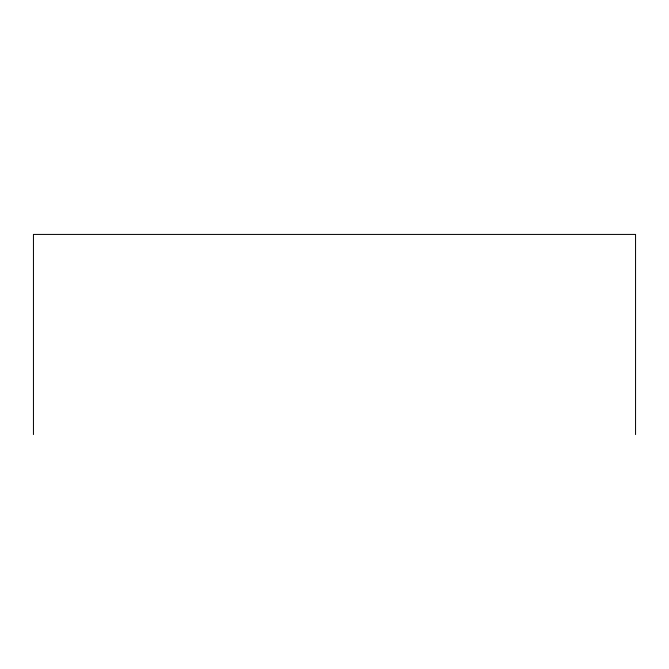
<?xml version="1.0" encoding="UTF-8"?>
<svg xmlns="http://www.w3.org/2000/svg" width="669" height="669" viewBox="0 0 669 669"><rect width="100%" height="100%" fill="white"/><g stroke="black" fill="none" stroke-linecap="round" stroke-linejoin="round"><path stroke-width="1" d="M635.55 434.574L635.55 234.426L33.45 234.426L33.45 434.574"/></g></svg>
